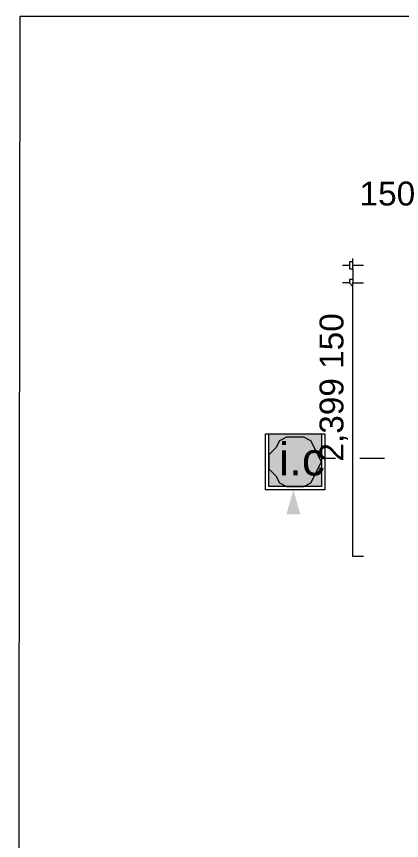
# Model space of a CAD drawing. Header units: millimetres. Extents: x 10281558 to 12820273, y 3651177 to 5996333.
# Drawn here: x 10379685 to 10717782, y 5257694 to 5980945 of the extents above; entities that cross this region are included whole.
import ezdxf

# ---------------------------------------------------------------- set-up
doc = ezdxf.new("R2010")
doc.units = ezdxf.units.MM
doc.layers.add('PDF_Geometry', color=7, linetype='Continuous', true_color=0x029e21)
doc.layers.add('PDF_Solid Fills', color=7, linetype='Continuous', true_color=0xffffff)
doc.layers.add('PDF_Text', color=7, linetype='Continuous')
doc.styles.add('PDF ArialMT', font='arial.ttf')

msp = doc.modelspace()

# ---------------------------------------------------------------- linework, layer by layer
at = {"layer": 'PDF_Geometry', "color": 123, "lineweight": 18, "true_color": 0x70cdbd}
msp.add_lwpolyline([(10379685, 3783492), (12801807, 3783492), (12801807, 5980945), (10382763, 5980945)], close=True, dxfattribs=at)
at = {"layer": 'PDF_Geometry', "color": 7, "lineweight": 13}
for points in [[(10684374, 5762431), (10675141, 5762431), (10675141, 5765508), (10672063, 5765508), (10672063, 5762431), (10672063, 5759353), (10675141, 5759353), (10675141, 5750120), (10675141, 5747042), (10684374, 5747042)], [(10675141, 5765508), (10675141, 5768586)], [(10672063, 5762431), (10665908, 5762431)], [(10675141, 5759353), (10675141, 5762431)], [(10675141, 5750120), (10672063, 5750120), (10672063, 5747042), (10665908, 5747042)], [(10672063, 5747042), (10675141, 5743965)], [(10684374, 5506984), (10675141, 5506984), (10675141, 5510062), (10675141, 5743965), (10675141, 5747042)]]:
    msp.add_lwpolyline(points, dxfattribs=at)
for points in [[(10650520, 5614703), (10650520, 5565460), (10598199, 5565460), (10598199, 5614703)], [(10601277, 5614703), (10647442, 5614703), (10647442, 5568538), (10601277, 5568538)], [(10647442, 5614703), (10647442, 5568538), (10601277, 5568538), (10601277, 5614703)], [(10647442, 5590081), (10644364, 5596237), (10641287, 5602392), (10638209, 5608547), (10632054, 5611625), (10622821, 5611625), (10616665, 5611625), (10610510, 5608547), (10607432, 5602392), (10601277, 5596237), (10601277, 5590081), (10601277, 5583926), (10607432, 5577771), (10610510, 5571615), (10616665, 5568538), (10622821, 5568538), (10632054, 5568538), (10638209, 5571615), (10641287, 5577771), (10644364, 5583926)]]:
    msp.add_lwpolyline(points, close=True, dxfattribs=at)
at = {"layer": 'PDF_Geometry', "color": 23, "lineweight": 20, "true_color": 0xbf8080}
for points in [[(10647442, 5593159), (10659753, 5593159)], [(10681296, 5593159), (10702840, 5593159)]]:
    msp.add_lwpolyline(points, dxfattribs=at)
at = {"layer": 'PDF_Solid Fills', "color": 7, "true_color": 0xf2f9ff, "transparency": 33554559}
for points in [[(10601277, 5614703), (10647442, 5614703), (10647442, 5614703)], [(10647442, 5568538), (10601277, 5568538), (10601277, 5614703)], [(10601277, 5614703), (10647442, 5614703), (10647442, 5568538)], [(10647442, 5568538), (10647442, 5568538), (10601277, 5568538)]]:
    msp.add_solid(points, dxfattribs=at)
at = {"layer": 'PDF_Solid Fills', "color": 23, "true_color": 0xbf8080, "transparency": 33554559}
msp.add_solid([(10622821, 5565460), (10628976, 5543916), (10616665, 5543916)], dxfattribs=at)

# ---------------------------------------------------------------- texts
at = {"layer": 'PDF_Text', "attachment_point": 4, "style": 'PDF ArialMT'}
for s, insert, char_height in [('150', (10680956, 5825374), 20952.3), ('i.c', (10610167, 5592286), 28810.3)]:
    msp.add_mtext(s, dxfattribs=dict(at, insert=insert, char_height=char_height))
at = {"layer": 'PDF_Text', "insert": (10658243, 5590292), "char_height": 20952.3, "attachment_point": 4, "rotation": 90, "style": 'PDF ArialMT'}
msp.add_mtext('2,399 150', dxfattribs=at)

doc.saveas('drawing.dxf')
